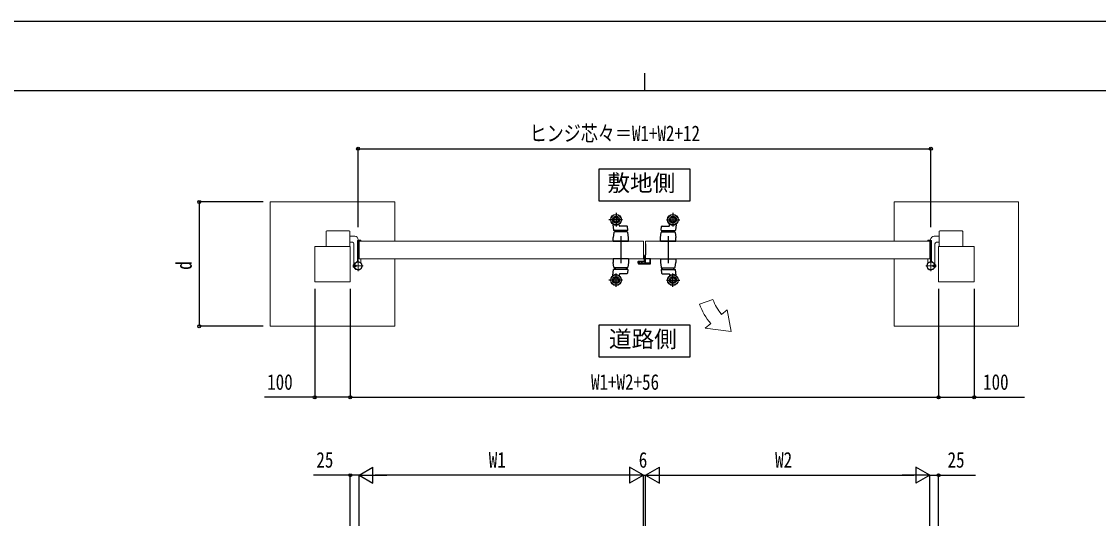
# Model space of a CAD drawing. Units: millimetres, scale not verified. Extents: x -4205 to 4205, y -2970 to 2970.
# Drawn here: x -1758 to 1273, y 1515 to 2970 of the extents above; entities that cross this region are included whole.
import ezdxf
from ezdxf.enums import TextEntityAlignment as Align

# ---------------------------------------------------------------- set-up
doc = ezdxf.new("R2010")
doc.units = ezdxf.units.MM
doc.header["$LTSCALE"] = 10
for name, color, linetype in [('0-1_USER1', 3, 'Continuous'), ('0-2_YKK_13', 4, 'Continuous'), ('0-4_YKK_D', 6, 'Continuous'), ('0-5_YKK_ZWAK', 7, 'Continuous')]:
    doc.layers.add(name, color=color, linetype=linetype)
doc.layers.add('0-3_YKK_A1', color=4, linetype='Continuous', lineweight=18)
doc.styles.add('ＭＳ ゴシック', font='')
doc.styles.get('ＭＳ ゴシック').set_extended_font_data('MS Gothic')

msp = doc.modelspace()

# ---------------------------------------------------------------- linework, layer by layer
at = {"layer": '0-1_USER1'}
for points in [[(-133.78, 2554.58), (-133.78, 2465.33), (123.82, 2465.33), (123.82, 2554.58)], [(-133.78, 2115.14), (-133.78, 2025.89), (123.82, 2025.89), (123.82, 2115.14)]]:
    msp.add_lwpolyline(points, close=True, dxfattribs=at)
at = {"layer": '0-2_YKK_13'}
for p, q in [((-84.98, 2431.05), (-84.98, 2393.05)), ((75.02, 2431.05), (75.02, 2393.05)), ((-66.98, 2412.05), (-104.98, 2412.05)), ((-93.89, 2398.99), (-92.52, 2382.51)), ((-75.12, 2394.88), (-75.85, 2399.26)), ((57.02, 2412.05), (95.02, 2412.05)), ((65.16, 2394.88), (65.89, 2399.26)), ((83.93, 2398.99), (82.56, 2382.51)), ((-91.22, 2375.83), (-92.98, 2362.05)), ((-52.53, 2382.05), (-92.02, 2382.05)), ((-53.72, 2377.55), (-89.24, 2377.55)), ((-86.98, 2377.55), (-86.98, 2382.05)), ((-54.54, 2394.05), (-74.13, 2394.05)), ((-71.48, 2366.04), (-71.48, 2289.66)), ((-55.98, 2382.05), (-55.98, 2377.55)), ((-52.03, 2382.6), (-53.04, 2392.7)), ((-49.98, 2362.05), (-51.74, 2375.83)), ((40.02, 2362.05), (41.78, 2375.83)), ((42.07, 2382.6), (43.08, 2392.7)), ((42.57, 2382.05), (82.06, 2382.05)), ((43.76, 2377.55), (79.28, 2377.55)), ((44.58, 2394.05), (64.17, 2394.05)), ((46.02, 2382.05), (46.02, 2377.55)), ((61.52, 2366.04), (61.52, 2289.66)), ((77.02, 2377.55), (77.02, 2382.05)), ((81.26, 2375.83), (83.02, 2362.05)), ((-92.98, 2352.05), (-92.98, 2362.05)), ((-92.98, 2352.05), (-49.98, 2352.05)), ((-49.98, 2352.05), (-92.98, 2352.05)), ((-49.98, 2352.05), (-49.98, 2362.05)), ((-2.28, 2344.3), (-2.28, 2312.8)), ((-2.28, 2344.3), (-1.98, 2344.3)), ((40.02, 2352.05), (40.02, 2362.05)), ((83.02, 2352.05), (40.02, 2352.05)), ((40.02, 2352.05), (83.02, 2352.05)), ((83.02, 2352.05), (83.02, 2362.05)), ((-4.78, 2296.3), (-4.78, 2310.8)), ((-3.78, 2311.3), (-4.28, 2311.3)), ((-49.98, 2302.05), (-92.98, 2302.05)), ((-49.98, 2302.05), (-92.98, 2302.05)), ((-49.98, 2302.05), (-92.98, 2302.05)), ((-92.98, 2302.05), (-92.98, 2292.05)), ((-91.22, 2278.27), (-92.98, 2292.05)), ((-53.72, 2276.55), (-89.24, 2276.55)), ((-86.98, 2276.55), (-86.98, 2272.05)), ((-55.98, 2272.05), (-55.98, 2276.55)), ((-49.98, 2292.05), (-51.74, 2278.27)), ((-49.98, 2302.05), (-49.98, 2292.05)), ((-22.28, 2289.5), (-22.28, 2294.8)), ((-21.78, 2295.3), (-5.78, 2295.3)), ((-20.28, 2287.5), (10.32, 2287.5)), ((12.32, 2302), (-1.68, 2302)), ((12.32, 2289.5), (12.32, 2302)), ((40.02, 2302.05), (83.02, 2302.05)), ((40.02, 2302.05), (83.02, 2302.05)), ((40.02, 2302.05), (40.02, 2292.05)), ((40.02, 2302.05), (83.02, 2302.05)), ((40.02, 2292.05), (41.78, 2278.27)), ((43.76, 2276.55), (79.28, 2276.55)), ((46.02, 2272.05), (46.02, 2276.55)), ((77.02, 2276.55), (77.02, 2272.05)), ((81.26, 2278.27), (83.02, 2292.05)), ((83.02, 2302.05), (83.02, 2292.05)), ((-93.89, 2255.11), (-92.52, 2271.59)), ((-52.53, 2272.05), (-92.02, 2272.05)), ((-84.98, 2223.05), (-84.98, 2261.05)), ((-75.12, 2259.21), (-75.85, 2254.84)), ((-54.54, 2260.05), (-74.13, 2260.05)), ((-52.03, 2271.5), (-53.04, 2261.4)), ((42.07, 2271.5), (43.08, 2261.4)), ((42.57, 2272.05), (82.06, 2272.05)), ((44.58, 2260.05), (64.17, 2260.05)), ((65.16, 2259.21), (65.89, 2254.84)), ((75.02, 2223.05), (75.02, 2261.05)), ((83.93, 2255.11), (82.56, 2271.59)), ((-66.98, 2242.05), (-104.98, 2242.05)), ((57.02, 2242.05), (95.02, 2242.05))]:
    msp.add_line(p, q, dxfattribs=at)
for centre, radius in [((-84.98, 2412.05), 15), ((-84.98, 2412.05), 14.7), ((75.02, 2412.05), 15), ((75.02, 2412.05), 14.7), ((-84.98, 2412.05), 9.75), ((-84.98, 2412.05), 6.6), ((75.02, 2412.05), 9.75), ((75.02, 2412.05), 6.6), ((-84.98, 2242.05), 15), ((-84.98, 2242.05), 14.7), ((-84.98, 2242.05), 9.75), ((-84.98, 2242.05), 6.6), ((75.02, 2242.05), 15), ((75.02, 2242.05), 14.7), ((75.02, 2242.05), 9.75), ((75.02, 2242.05), 6.6)]:
    msp.add_circle(centre, radius, dxfattribs=at)
for centre, radius, start, end in [((-93.39, 2399.03), 0.5, 57.12534, 184.76364), ((-84.98, 2412.05), 15, 237.12534, 303.86897), ((-84.98, 2412.05), 15, 270, 303.86897), ((-76.34, 2399.18), 0.5, 9.46232, 123.86897), ((-74.13, 2395.05), 1, 189.46232, 270), ((64.17, 2395.05), 1, 270, 350.53768), ((66.38, 2399.18), 0.5, 56.13103, 170.53768), ((75.02, 2412.05), 15, 236.13103, 270), ((75.02, 2412.05), 15, 236.13103, 302.87466), ((83.43, 2399.03), 0.5, 355.23636, 122.87466), ((-92.02, 2382.55), 0.5, 184.76364, 270), ((-89.24, 2375.55), 2, 90, 172), ((-54.54, 2392.55), 1.5, 5.71059, 90), ((-53.72, 2375.55), 2, 8, 90), ((-52.53, 2382.55), 0.5, 270, 5.71059), ((43.76, 2375.55), 2, 90, 172), ((42.57, 2382.55), 0.5, 174.28941, 270), ((44.58, 2392.55), 1.5, 90, 174.28941), ((79.28, 2375.55), 2, 8, 90), ((82.06, 2382.55), 0.5, 270, 355.23636), ((-4.28, 2310.8), 0.5, 90, 180), ((-3.78, 2312.8), 1.5, 270, 0), ((-89.24, 2278.55), 2, 188, 270), ((-53.72, 2278.55), 2, 270, 352), ((-21.78, 2294.8), 0.5, 90, 180), ((-20.28, 2289.5), 2, 180, 270), ((-5.78, 2296.3), 1, 270, 0), ((10.32, 2289.5), 2, 270, 0), ((43.76, 2278.55), 2, 188, 270), ((79.28, 2278.55), 2, 270, 352), ((-93.39, 2255.07), 0.5, 175.23636, 302.87466), ((-84.98, 2242.05), 15, 56.13103, 122.87466), ((-92.02, 2271.55), 0.5, 90, 175.23636), ((-84.98, 2242.05), 15, 56.13103, 90), ((-76.34, 2254.92), 0.5, 236.13103, 350.53768), ((-74.13, 2259.05), 1, 90, 170.53768), ((-54.54, 2261.55), 1.5, 270, 354.28941), ((-52.53, 2271.55), 0.5, 354.28941, 90), ((42.57, 2271.55), 0.5, 90, 185.71059), ((44.58, 2261.55), 1.5, 185.71059, 270), ((64.17, 2259.05), 1, 9.46232, 90), ((66.38, 2254.92), 0.5, 189.46232, 303.86897), ((75.02, 2242.05), 15, 90, 123.86897), ((75.02, 2242.05), 15, 57.12534, 123.86897), ((82.06, 2271.55), 0.5, 4.76364, 90), ((83.43, 2255.07), 0.5, 237.12534, 4.76364)]:
    msp.add_arc(centre, radius, start, end, dxfattribs=at)
at = {"layer": '0-3_YKK_A1'}
for p, q in [((-1057.98, 2462.05), (-1057.98, 2112.05)), ((-707.98, 2462.05), (-1057.98, 2462.05)), ((-707.98, 2352.05), (-707.98, 2462.05)), ((698.02, 2462.05), (1048.02, 2462.05)), ((698.02, 2352.05), (698.02, 2462.05)), ((1048.02, 2462.05), (1048.02, 2112.05)), ((-900.98, 2378.55), (-900.98, 2337.05)), ((-898.98, 2380.55), (-835.98, 2380.55)), ((-833.98, 2369.55), (-833.98, 2378.55)), ((-833.98, 2369.55), (-833.98, 2337.05)), ((-833.98, 2365.55), (-820.48, 2365.55)), ((824.02, 2365.55), (810.52, 2365.55)), ((824.02, 2369.55), (824.02, 2378.55)), ((824.02, 2369.55), (824.02, 2337.05)), ((889.02, 2380.55), (826.02, 2380.55)), ((891.02, 2378.55), (891.02, 2337.05)), ((-898.98, 2337.05), (-835.98, 2337.05)), ((-833.98, 2348.55), (-826.48, 2348.55)), ((-822.48, 2344.55), (-822.48, 2282.05)), ((-812.98, 2296.99), (-812.98, 2352.55)), ((-810.98, 2354.55), (-803.98, 2354.55)), ((-810.48, 2355.55), (-810.48, 2354.55)), ((-810.48, 2354.55), (-810.48, 2296.12)), ((-807.98, 2352.05), (-807.98, 2302.05)), ((-807.68, 2352.35), (-803.48, 2352.35)), ((-802.98, 2352.85), (-802.98, 2353.55)), ((-7.98, 2352.05), (-7.98, 2302.05)), ((-1.98, 2352.05), (798.02, 2352.05)), ((-1.98, 2352.05), (-1.98, 2302.05)), ((793.02, 2352.85), (793.02, 2353.55)), ((797.72, 2352.35), (793.52, 2352.35)), ((801.02, 2354.55), (794.02, 2354.55)), ((798.02, 2302.05), (798.02, 2352.05)), ((798.02, 2352.05), (798.02, 2302.05)), ((800.52, 2355.55), (800.52, 2354.55)), ((800.52, 2354.55), (800.52, 2296.12)), ((803.02, 2296.99), (803.02, 2352.55)), ((812.52, 2344.55), (812.52, 2282.05)), ((824.02, 2348.55), (816.52, 2348.55)), ((889.02, 2337.05), (826.02, 2337.05)), ((889.02, 2337.05), (826.02, 2337.05)), ((-3.48, 2310.3), (-3.48, 2291.3)), ((-1.98, 2311.3), (-2.48, 2311.3)), ((-1.98, 2291.3), (-1.98, 2309.5)), ((-796.48, 2282.05), (-825.98, 2282.05)), ((-822.48, 2280.05), (-822.48, 2284.05)), ((-822.48, 2283.45), (-816.48, 2283.45)), ((-822.48, 2280.65), (-816.48, 2280.65)), ((-821.31, 2280.05), (-822.48, 2280.05)), ((-816.48, 2284.05), (-821.31, 2284.05)), ((-816.48, 2280.05), (-821.31, 2280.05)), ((-816.48, 2284.05), (-816.48, 2280.05)), ((-810.98, 2267.55), (-810.98, 2295.57)), ((-807.68, 2301.75), (-803.48, 2301.75)), ((-802.98, 2301.25), (-802.98, 2292.21)), ((-20.98, 2294.1), (-20.98, 2289.8)), ((-18.28, 2295.1), (-19.98, 2295.1)), ((-19.98, 2288.8), (10.02, 2288.8)), ((-19.78, 2290.6), (-19.78, 2293.59)), ((-12.48, 2290.3), (-19.48, 2290.3)), ((-19.4, 2293.88), (-18.36, 2293.6)), ((-17.98, 2293.89), (-17.98, 2294.8)), ((-13.98, 2294.8), (-13.98, 2293.89)), ((-11.98, 2295.1), (-13.68, 2295.1)), ((-13.6, 2293.6), (-12.56, 2293.88)), ((-12.18, 2293.59), (-12.18, 2290.6)), ((-10.98, 2290.6), (-10.98, 2294.1)), ((-4.48, 2290.3), (-10.68, 2290.3)), ((798.02, 2302.05), (-1.98, 2302.05)), ((9.52, 2290.3), (-0.98, 2290.3)), ((8.82, 2301.5), (8.82, 2301.1)), ((10.72, 2301.8), (9.12, 2301.8)), ((9.12, 2300.8), (9.52, 2300.8)), ((9.82, 2300.5), (9.82, 2290.6)), ((11.02, 2289.8), (11.02, 2301.5)), ((786.52, 2282.05), (816.02, 2282.05)), ((793.02, 2301.25), (793.02, 2292.21)), ((797.72, 2301.75), (793.52, 2301.75)), ((801.02, 2267.55), (801.02, 2295.57)), ((806.52, 2284.05), (811.35, 2284.05)), ((806.52, 2284.05), (806.52, 2280.05)), ((812.52, 2283.45), (806.52, 2283.45)), ((812.52, 2280.65), (806.52, 2280.65)), ((806.52, 2280.05), (811.35, 2280.05)), ((811.35, 2280.05), (812.52, 2280.05)), ((812.52, 2280.05), (812.52, 2284.05)), ((150.23, 2174.05), (187.82, 2187.73)), ((227.45, 2158.48), (212.13, 2145.62)), ((239.38, 2097.05), (227.45, 2158.48)), ((181.49, 2119.91), (166.17, 2107.06)), ((239.38, 2097.05), (166.17, 2107.06))]:
    msp.add_line(p, q, dxfattribs=at)
for points in [[(-832.98, 2337.05), (-932.98, 2337.05), (-932.98, 2237.05), (-832.98, 2237.05)], [(823.02, 2337.05), (923.02, 2337.05), (923.02, 2237.05), (823.02, 2237.05)]]:
    msp.add_lwpolyline(points, close=True, dxfattribs=at)
for points in [[(-900.98, 2337.05), (-899.48, 2337.05), (-833.98, 2337.05)], [(-7.98, 2352.05), (-807.98, 2352.05), (-807.98, 2302.05), (-7.98, 2302.05)], [(891.02, 2337.05), (889.52, 2337.05), (824.02, 2337.05)], [(891.02, 2337.05), (889.52, 2337.05), (824.02, 2337.05)], [(-1057.98, 2112.05), (-707.98, 2112.05), (-707.98, 2302.05)], [(-824.83, 2284.15), (-822.88, 2283.2), (-822.27, 2282.05)], [(-824.83, 2279.95), (-822.88, 2280.9), (-822.27, 2282.05)], [(-822.48, 2284.05), (-822.48, 2285.55), (-823.89, 2285.17)], [(-822.48, 2280.05), (-822.48, 2278.55), (-823.89, 2278.93)], [(-822.48, 2280.05), (-822.48, 2284.05), (-821.31, 2284.05)], [(1048.02, 2112.05), (698.02, 2112.05), (698.02, 2302.05)], [(812.52, 2280.05), (812.52, 2284.05), (811.35, 2284.05)], [(814.87, 2284.15), (812.92, 2283.2), (812.31, 2282.05)], [(814.87, 2279.95), (812.92, 2280.9), (812.31, 2282.05)], [(812.52, 2284.05), (812.52, 2285.55), (813.93, 2285.17)], [(812.52, 2280.05), (812.52, 2278.55), (813.93, 2278.93)]]:
    msp.add_lwpolyline(points, dxfattribs=at)
for centre, radius in [((-810.98, 2282.05), 11.5), ((-810.98, 2282.05), 10.35), ((801.02, 2282.05), 11.5), ((801.02, 2282.05), 10.35)]:
    msp.add_circle(centre, radius, dxfattribs=at)
for centre, radius, start, end in [((-898.98, 2378.55), 2, 89.99991, 179.99991), ((-835.98, 2378.55), 2, 359.99991, 89.99991), ((-820.48, 2355.55), 10, 0, 90), ((810.52, 2355.55), 10, 90, 180), ((826.02, 2378.55), 2, 90.00009, 180.00009), ((889.02, 2378.55), 2, 0.00009, 90.00009), ((-826.48, 2344.55), 4, 0, 90), ((-810.98, 2352.55), 2, 90, 180), ((-807.68, 2352.05), 0.3, 90, 180), ((-803.98, 2353.55), 1, 0, 90), ((-803.48, 2352.85), 0.5, 270, 0), ((794.02, 2353.55), 1, 90, 180), ((793.52, 2352.85), 0.5, 180, 270), ((797.72, 2352.05), 0.3, 0, 90), ((801.02, 2352.55), 2, 0, 90), ((816.52, 2344.55), 4, 90, 180), ((-2.48, 2310.3), 1, 90, 180), ((-816.08, 2282.05), 9, 165.9647, 194.0353), ((-823.55, 2283.92), 1.3, 105, 165.9647), ((-823.55, 2280.18), 1.3, 194.0353, 255), ((-810.98, 2282.05), 11.5, 115.10278, 38.01228), ((-817.98, 2296.99), 5, 295.10278, 359.99998), ((-807.48, 2296.12), 3, 180, 256.03204), ((-807.68, 2302.05), 0.3, 180, 270), ((-803.48, 2301.25), 0.5, 0, 90), ((-797.98, 2292.21), 5, 180, 218.01228), ((-19.98, 2294.1), 1, 90, 180), ((-19.98, 2289.8), 1, 180, 270), ((-19.48, 2293.59), 0.3, 75, 180), ((-19.48, 2290.6), 0.3, 180, 270), ((-18.28, 2293.89), 0.3, 255, 0), ((-18.28, 2294.8), 0.3, 360, 90), ((-13.68, 2294.8), 0.3, 90, 180), ((-13.68, 2293.89), 0.3, 180, 285), ((-12.48, 2293.59), 0.3, 0, 105), ((-12.48, 2290.6), 0.3, 270, 0), ((-11.98, 2294.1), 1, 0, 90), ((-10.68, 2290.6), 0.3, 180, 270), ((-4.48, 2291.3), 1, 270, 0), ((-0.98, 2291.3), 1, 180, 270), ((9.12, 2301.5), 0.3, 90, 180), ((9.12, 2301.1), 0.3, 180, 270), ((9.52, 2300.5), 0.3, 0, 90), ((9.52, 2290.6), 0.3, 270, 0), ((10.02, 2289.8), 1, 270, 0), ((10.72, 2301.5), 0.3, 0, 90), ((801.02, 2282.05), 11.5, 141.98772, 64.89722), ((788.02, 2292.21), 5, 321.98772, 0), ((793.52, 2301.25), 0.5, 90, 180), ((797.72, 2302.05), 0.3, 270, 0), ((797.52, 2296.12), 3, 283.96796, 0), ((808.02, 2296.99), 5, 180.00002, 244.89722), ((813.59, 2283.92), 1.3, 14.0353, 75), ((813.59, 2280.18), 1.3, 285, 345.9647), ((806.12, 2282.05), 9, 345.9647, 14.0353), ((319.38, 2235.61), 140, 200, 220), ((319.38, 2235.61), 180, 200, 220)]:
    msp.add_arc(centre, radius, start, end, dxfattribs=at)
at = {"layer": '0-4_YKK_D'}
for p, q in [((-810.98, 2391.55), (-810.98, 2613.05)), ((-810.98, 2612.05), (801.02, 2612.05)), ((801.02, 2391.55), (801.02, 2613.05)), ((-1077.98, 2462.05), (-1259, 2462.05)), ((-1258, 2462.05), (-1258, 2112.05)), ((-932.98, 2217.05), (-932.98, 1911.05)), ((-832.98, 2217.05), (-832.98, 1911.05)), ((-832.98, 2217.05), (-832.98, 1911.05)), ((823.02, 2217.05), (823.02, 1911.05)), ((823.02, 2217.05), (823.02, 1911.05)), ((923.02, 2217.05), (923.02, 1911.05)), ((-1077.98, 2112.05), (-1259, 2112.05)), ((-832.98, 1912.05), (823.02, 1912.05)), ((-807.98, 1692.84), (-769.01, 1715.34)), ((-769.01, 1670.34), (-769.01, 1715.34)), ((-7.98, 1692.84), (-46.95, 1715.34)), ((-46.95, 1715.34), (-46.95, 1670.34)), ((-1.98, 1692.84), (36.99, 1715.34)), ((36.99, 1670.34), (36.99, 1715.34)), ((798.02, 1692.84), (759.05, 1715.34)), ((759.05, 1715.34), (759.05, 1670.34)), ((-832.98, 1550.39), (-832.98, 1693.84)), ((-807.98, 1550.39), (-807.98, 1693.84)), ((-807.98, 1550.39), (-807.98, 1693.84)), ((-807.98, 1692.84), (-769.01, 1670.34)), ((-807.98, 1692.84), (-730.04, 1692.84)), ((-52.98, 1692.84), (-762.98, 1692.84)), ((-7.98, 1692.84), (-85.92, 1692.84)), ((-7.98, 1692.84), (-46.95, 1670.34)), ((-7.98, 1550.39), (-7.98, 1693.84)), ((-7.98, 1550.39), (-7.98, 1693.84)), ((-7.98, 1692.84), (-1.98, 1692.84)), ((-1.98, 1550.39), (-1.98, 1693.84)), ((-1.98, 1550.39), (-1.98, 1693.84)), ((-1.98, 1692.84), (36.99, 1670.34)), ((-1.98, 1692.84), (75.96, 1692.84)), ((43.02, 1692.84), (753.02, 1692.84)), ((798.02, 1692.84), (720.08, 1692.84)), ((798.02, 1692.84), (759.05, 1670.34)), ((798.02, 1550.39), (798.02, 1693.84)), ((798.02, 1550.39), (798.02, 1693.84)), ((823.02, 1550.39), (823.02, 1693.84))]:
    msp.add_line(p, q, dxfattribs=at)
for points in [[(-832.98, 1912.05), (-932.98, 1912.05), (-1074.78, 1912.05)], [(823.02, 1912.05), (923.02, 1912.05), (1064.82, 1912.05)], [(-807.98, 1692.84), (-832.98, 1692.84), (-936.38, 1692.84)], [(798.02, 1692.84), (823.02, 1692.84), (926.42, 1692.84)]]:
    msp.add_lwpolyline(points, dxfattribs=at)
for centre in [(-810.98, 2612.05), (801.02, 2612.05), (-1258, 2462.05), (-1258, 2112.05), (-932.98, 1912.05), (-832.98, 1912.05), (-832.98, 1912.05), (823.02, 1912.05), (823.02, 1912.05), (923.02, 1912.05), (-832.98, 1692.84), (823.02, 1692.84)]:
    msp.add_circle(centre, 4.25, dxfattribs=at)
at = {"layer": '0-5_YKK_ZWAK'}
for p, q in [((-4.98, 2825), (-4.98, 2775)), ((3895.02, 2775), (-3904.98, 2775))]:
    msp.add_line(p, q, dxfattribs=at)
msp.add_lwpolyline([(-4205, -2970), (4205, -2970), (4205, 2970), (-4205, 2970)], close=True, dxfattribs=at)

# ---------------------------------------------------------------- texts
at = {"layer": '0-1_USER1', "style": 'ＭＳ ゴシック'}
for s, p in [('敷地側', (-109.4, 2478.08)), ('道路側', (-105.07, 2038.64))]:
    msp.add_text(s, height=46.74, dxfattribs=at).set_placement(p, align=Align.BOTTOM_LEFT)
at = {"layer": '0-4_YKK_D', "style": 'ＭＳ ゴシック', "width": 0.8}
for s, p in [('ヒンジ芯々＝W1+W2+12', (-328.18, 2620.05)), ('100', (-1066.78, 1920.05)), ('W1+W2+56', (-155.38, 1920.05)), ('100', (948.02, 1920.05)), ('W1', (-443.18, 1700.84)), ('W2', (362.82, 1700.84)), ('25', (-928.38, 1700.84)), ('6', (-20.98, 1700.84)), ('25', (848.02, 1700.84))]:
    msp.add_text(s, height=43.99, dxfattribs=at).set_placement(p, align=Align.BOTTOM_LEFT)
msp.add_text('d', height=43.99, rotation=90, dxfattribs=at).set_placement((-1266, 2271.05), align=Align.BOTTOM_LEFT)

doc.saveas('drawing.dxf')
